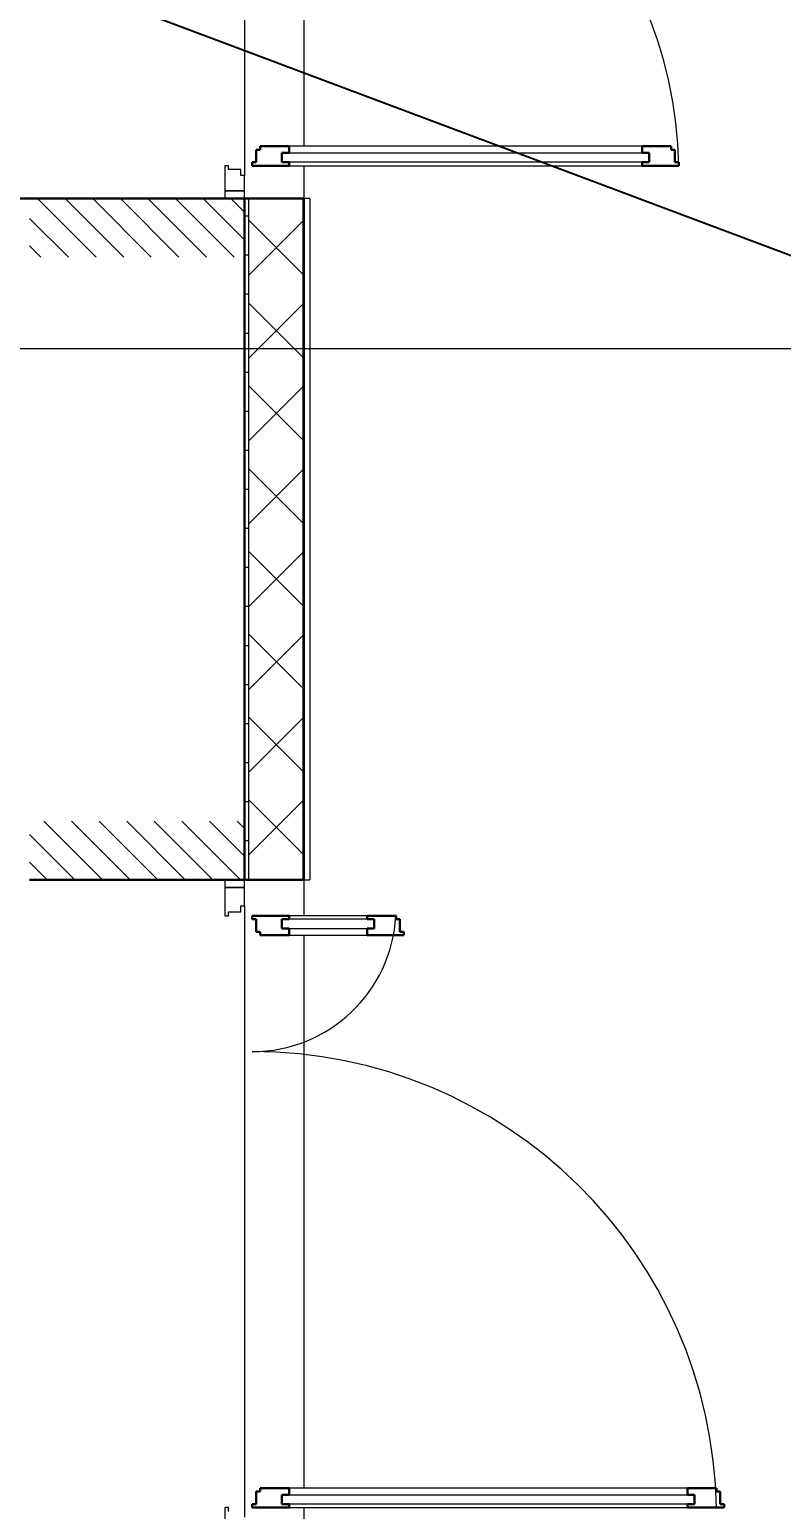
# Model space of a CAD drawing. Header units: millimetres. Extents: x -21010 to 105841, y -18351 to 135084.
# Drawn here: x 47862 to 49786, y 34802 to 38593 of the extents above; entities that cross this region are included whole.
import ezdxf
from ezdxf import colors
from ezdxf.entities.mleader import LeaderData, LeaderLine
from ezdxf.math import Vec2, Vec3

# ---------------------------------------------------------------- set-up
doc = ezdxf.new("R2010")
doc.units = ezdxf.units.MM
doc.linetypes.add('ADSK_Линия сетки', pattern=[2500, 2000, -250, 0, -250])
doc.linetypes.add('ADSK_Штриховая_ш2 п1_5', pattern=[4.5, 3, -1.5])
for name, color, linetype, lineweight in [('Двери', 7, 'Continuous', 9), ('Оси', 7, 'Continuous', 9), ('Стены внутренние', 7, 'Continuous', 18), ('Стены наружные', 7, 'Continuous', 18), ('Стены штриховка', 7, 'Continuous', 13)]:
    doc.layers.add(name, color=color, linetype=linetype, lineweight=lineweight)
doc.layers.add('Двери открывание', color=7, linetype='Continuous', lineweight=9, true_color=0xc0c0c0)
doc.layers.add('Мультивыноски отполение', color=7, linetype='Continuous')
doc.styles.add('DCAD_TEXT', font='GOST_Common.ttf', dxfattribs={"height": 180})

# ---------------------------------------------------------------- blocks, each defined once
blk = doc.blocks.new('1 этаж 21082025')
at = {"layer": 'Двери', "lineweight": 30}
for p, q in [((54180, -5190), (54180, -5222)), ((54190, -5190), (54180, -5190)), ((54264, -5181), (54190, -5181)), ((54190, -5181), (54190, -5190)), ((54264, -5181), (54264, -5198)), ((55242, -5181), (55168, -5181)), ((55168, -5181), (55168, -5198)), ((55242, -5190), (55242, -5181)), ((55252, -5190), (55242, -5190)), ((55252, -5222), (55252, -5190)), ((54180, -5222), (54170, -5222)), ((54170, -5222), (54170, -5231)), ((54264, -5198), (54246, -5198)), ((54246, -5198), (54246, -5222)), ((54246, -5222), (54264, -5222)), ((54264, -5222), (54264, -5231)), ((55168, -5198), (55186, -5198)), ((55168, -5222), (55168, -5231)), ((55186, -5222), (55168, -5222)), ((55186, -5198), (55186, -5222)), ((55262, -5222), (55252, -5222)), ((55262, -5231), (55262, -5222)), ((54170, -5231), (54264, -5231)), ((55168, -5231), (55262, -5231)), ((54264, -7152), (54170, -7152)), ((54170, -7152), (54170, -7161)), ((54170, -7161), (54180, -7161)), ((54180, -7161), (54180, -7193)), ((54246, -7161), (54264, -7161)), ((54246, -7185), (54246, -7161)), ((54264, -7161), (54264, -7152)), ((54538, -7152), (54464, -7152)), ((54464, -7161), (54464, -7152)), ((54482, -7161), (54464, -7161)), ((54482, -7185), (54482, -7161)), ((54538, -7161), (54538, -7152)), ((54548, -7161), (54538, -7161)), ((54548, -7193), (54548, -7161)), ((54180, -7193), (54190, -7193)), ((54190, -7193), (54190, -7202)), ((54264, -7185), (54246, -7185)), ((54264, -7202), (54264, -7185)), ((54464, -7185), (54482, -7185)), ((54464, -7202), (54464, -7185)), ((54558, -7193), (54548, -7193)), ((54558, -7202), (54558, -7193)), ((54190, -7202), (54264, -7202)), ((54464, -7202), (54558, -7202)), ((54180, -8627), (54180, -8659)), ((54190, -8627), (54180, -8627)), ((54264, -8618), (54190, -8618)), ((54190, -8618), (54190, -8627)), ((54264, -8635), (54246, -8635)), ((54246, -8635), (54246, -8659)), ((54264, -8618), (54264, -8635)), ((55358, -8618), (55284, -8618)), ((55284, -8618), (55284, -8635)), ((55284, -8635), (55302, -8635)), ((55302, -8635), (55302, -8659)), ((55358, -8627), (55358, -8618)), ((55368, -8627), (55358, -8627)), ((55368, -8659), (55368, -8627)), ((54180, -8659), (54170, -8659)), ((54170, -8659), (54170, -8668)), ((54170, -8668), (54264, -8668)), ((54246, -8659), (54264, -8659)), ((54264, -8659), (54264, -8668)), ((55284, -8659), (55284, -8668)), ((55302, -8659), (55284, -8659)), ((55284, -8668), (55378, -8668)), ((55378, -8659), (55368, -8659)), ((55378, -8668), (55378, -8659))]:
    blk.add_line(p, q, dxfattribs=at)
at = {"layer": 'Двери'}
for p, q in [((55168, -5181), (54264, -5181)), ((54246, -5198), (55186, -5198)), ((54246, -5222), (54246, -5198)), ((55186, -5222), (54246, -5222)), ((55186, -5198), (55186, -5222)), ((54109, -5231), (54100, -5231)), ((54100, -5231), (54100, -5295)), ((54109, -5241), (54109, -5231)), ((54141, -5241), (54109, -5241)), ((54141, -5256), (54141, -5241)), ((54150, -5256), (54141, -5256)), ((54150, -5295), (54150, -5256)), ((54264, -5231), (55168, -5231)), ((54150, -5295), (54100, -5295)), ((54100, -5295), (54100, -5315)), ((54100, -5295), (54150, -5295)), ((54150, -5315), (54150, -5295)), ((54100, -5315), (54150, -5315)), ((54150, -7060), (54100, -7060)), ((54100, -7060), (54100, -7080)), ((54100, -7080), (54150, -7080)), ((54150, -7080), (54100, -7080)), ((54100, -7080), (54100, -7152)), ((54150, -7080), (54150, -7060)), ((54150, -7127), (54150, -7080)), ((54100, -7152), (54109, -7152)), ((54109, -7152), (54109, -7142)), ((54109, -7142), (54141, -7142)), ((54141, -7142), (54141, -7127)), ((54141, -7127), (54150, -7127)), ((54246, -7161), (54246, -7185)), ((54482, -7161), (54246, -7161)), ((54464, -7152), (54264, -7152)), ((54482, -7185), (54482, -7161)), ((54246, -7185), (54482, -7185)), ((54264, -7202), (54464, -7202)), ((54246, -8635), (55302, -8635)), ((54246, -8659), (54246, -8635)), ((55284, -8618), (54264, -8618)), ((55302, -8635), (55302, -8659)), ((54109, -8668), (54100, -8668)), ((54100, -8668), (54100, -8740)), ((54109, -8678), (54109, -8668)), ((55302, -8659), (54246, -8659)), ((54264, -8668), (55284, -8668))]:
    blk.add_line(p, q, dxfattribs=at)
at = {"layer": 'Двери', "linetype": 'ADSK_Штриховая_ш2 п1_5'}
for p, q in [((54150, -5315), (53600, -5315)), ((54150, -5465), (54150, -5315)), ((54150, -7060), (54150, -6910)), ((53600, -7060), (54150, -7060))]:
    blk.add_line(p, q, dxfattribs=at)
at = {"layer": 'Двери', "linetype": 'Continuous', "lineweight": 18}
for p, q in [((53620.1, -5315), (53770.1, -5465)), ((53690.8, -5315), (53840.8, -5465)), ((53761.5, -5315), (53911.5, -5465)), ((53832.2, -5315), (53982.2, -5465)), ((53902.9, -5315), (54052.9, -5465)), ((53973.6, -5315), (54123.6, -5465)), ((54044.3, -5315), (54150, -5420.7)), ((54115, -5315), (54150, -5350)), ((53600, -5365.7), (53699.3, -5465)), ((53600, -5436.4), (53628.6, -5465)), ((53636.4, -6910), (53786.4, -7060)), ((53707.1, -6910), (53857.1, -7060)), ((53777.8, -6910), (53927.8, -7060)), ((53848.5, -6910), (53998.5, -7060)), ((53919.2, -6910), (54069.2, -7060)), ((53989.9, -6910), (54139.9, -7060)), ((54060.7, -6910), (54150, -6999.3)), ((54131.4, -6910), (54150, -6928.6)), ((53600, -6944.3), (53715.7, -7060)), ((53600, -7015), (53645, -7060))]:
    blk.add_line(p, q, dxfattribs=at)
at = {"layer": 'Двери открывание'}
for centre, radius, start, end in [((54170, -5251), 1092, 1.0494, 90), ((54170, -7132), 368, 270, 356.8846), ((54170, -8688), 1188, 0.9646, 90)]:
    blk.add_arc(centre, radius, start, end, dxfattribs=at)
at = {"layer": 'Оси', "linetype": 'ADSK_Линия сетки'}
blk.add_line((58165, -5700), (-14072.3, -5700), dxfattribs=at)
at = {"layer": 'Стены внутренние'}
for p, q in [((54302, -4095), (54302, -5181)), ((54150, -4154), (54150, -5256)), ((54302, -5231), (54302, -5315)), ((54302, -7060), (54302, -7152)), ((54150, -7127), (54150, -8693)), ((54302, -7202), (54302, -8618)), ((54302, -8668), (54302, -8760))]:
    blk.add_line(p, q, dxfattribs=at)
at = {"layer": 'Стены внутренние', "lineweight": 30}
for p, q in [((54150, -5315), (53500, -5315)), ((54150, -7060), (54150, -5315)), ((54302, -5315), (54160, -5315)), ((54302, -5315), (54302, -7060)), ((53600, -7060), (54150, -7060)), ((54302, -7060), (54160, -7060))]:
    blk.add_line(p, q, dxfattribs=at)
at = {"layer": 'Стены внутренние', "linetype": 'Continuous', "lineweight": 9}
for p, q in [((54300, -5322.7), (54302, -5322.7)), ((54300, -5509.7), (54160, -5369.7)), ((54160, -5512.3), (54300, -5372.3)), ((54300, -5721.8), (54160, -5581.8)), ((54160, -5724.5), (54300, -5584.5)), ((54300, -5627.5), (54302, -5627.5)), ((54300, -5933.9), (54160, -5793.9)), ((54160, -5936.6), (54300, -5796.6)), ((54300, -6146.1), (54160, -6006.1)), ((54160, -6148.7), (54300, -6008.7)), ((54302, -6054.8), (54300, -6058.3)), ((54300, -6358.2), (54160, -6218.2)), ((54160, -6360.9), (54300, -6220.9)), ((54300, -6237.1), (54302, -6237.1)), ((54300, -6570.3), (54160, -6430.3)), ((54160, -6573), (54300, -6433)), ((54300, -6440.3), (54302, -6440.3)), ((54300, -6782.5), (54160, -6642.5)), ((54160, -6785.1), (54300, -6645.1)), ((54300, -6745.1), (54302, -6745.1)), ((54300, -6994.6), (54160, -6854.6)), ((54160, -6997.3), (54300, -6857.3)), ((54301.6, -7014.6), (54300, -7011.8))]:
    blk.add_line(p, q, dxfattribs=at)
at = {"layer": 'Стены наружные', "lineweight": 30}
for p, q in [((54160, -5315), (54150, -5315)), ((54150, -7060), (54160, -7060))]:
    blk.add_line(p, q, dxfattribs=at)
at = {"layer": 'Стены наружные'}
for p, q in [((54317, -5315), (54302, -5315)), ((54317, -5315), (54317, -7060)), ((54302, -7060), (54317, -7060))]:
    blk.add_line(p, q, dxfattribs=at)
at = {"layer": 'Стены наружные', "linetype": 'Continuous', "lineweight": 9}
for p, q in [((54160, -5360.3), (54150, -5360.3)), ((54160, -5460.3), (54150, -5460.3)), ((54160, -5560.3), (54150, -5560.3)), ((54160, -5660.3), (54150, -5660.3)), ((54160, -5760.3), (54150, -5760.3)), ((54160, -5860.3), (54150, -5860.3)), ((54160, -5960.3), (54150, -5960.3)), ((54160, -6060.3), (54150, -6060.3)), ((54160, -6160.3), (54150, -6160.3)), ((54160, -6260.3), (54150, -6260.3)), ((54160, -6360.3), (54150, -6360.3)), ((54160, -6460.3), (54150, -6460.3)), ((54160, -6560.3), (54150, -6560.3)), ((54160, -6660.3), (54150, -6660.3)), ((54160, -6760.3), (54150, -6760.3)), ((54160, -6860.3), (54150, -6860.3)), ((54160, -6960.3), (54150, -6960.3))]:
    blk.add_line(p, q, dxfattribs=at)
at = {"layer": 'Стены штриховка'}
for p, q in [((54160, -5315), (54160, -7060)), ((54300, -5317), (54160, -5317)), ((54300, -7058), (54300, -5317)), ((54160, -7058), (54300, -7058))]:
    blk.add_line(p, q, dxfattribs=at)

msp = doc.modelspace()

# ---------------------------------------------------------------- linework, layer by layer
at = {"layer": 'Оси', "linetype": 'ADSK_Линия сетки'}
msp.add_line((49532.7, 37775), (20650.1, 37775), dxfattribs=at)

# ---------------------------------------------------------------- block references
msp.add_blockref('1 этаж 21082025', (-5738, 43475))

# ---------------------------------------------------------------- leaders
at = {"layer": 'Мультивыноски отполение'}
ml = msp.add_multileader_mtext('Standard', dxfattribs=at)
ml.set_content('ВТЗ У2 (Возд.элект.завеса) КЭВ-6П3033Е:\\P3/N/PE 380 В 50 Гц, Nуст.=6,0кВт,\\P ДхШхВ-1035х235х235', color=256, style='DCAD_TEXT')
ml.set_leader_properties(color=256, linetype='ByLayer', lineweight=-1)
ml.build(insert=Vec2(0, 0))
ml.multileader.update_dxf_attribs({"has_dogleg": 0, "text_left_attachment_type": 6, "text_right_attachment_type": 6, "dogleg_length": 1, "arrow_head_size": 250})
ctx = ml.context
ctx.base_point, ctx.char_height, ctx.arrow_head_size, ctx.landing_gap_size, ctx.plane_origin = Vec3(50419, 37786.2), 180, 250, 0.09, Vec3(-53426.7, 40451.9)
ctx.left_attachment, ctx.right_attachment = 6, 6
notes = []
notes.append((ctx, [(1, (1, 1, 0), (50418, 37786.2), (1, 0), 1, [(0, [(47614.5, 38839.1)], 0, [])])]))
ctx.mtext.insert, ctx.mtext.line_spacing_style, ctx.mtext.flow_direction = Vec3(50419.1, 38002.2), 2, 5
for ctx, leaders in notes:
    for number, flags, end, landing, length, lines in leaders:
        leader = LeaderData()
        leader.index, (leader.has_last_leader_line, leader.has_dogleg_vector, leader.attachment_direction) = number, flags
        leader.last_leader_point, leader.dogleg_vector, leader.dogleg_length = Vec3(end), Vec3(landing), length
        for number, points, colour, breaks in lines:
            line = LeaderLine()
            line.index, line.vertices, line.color, line.breaks = number, Vec3.list(points), colors.encode_raw_color(colour), breaks
            leader.lines.append(line)
        ctx.leaders.append(leader)

doc.saveas('drawing.dxf')
